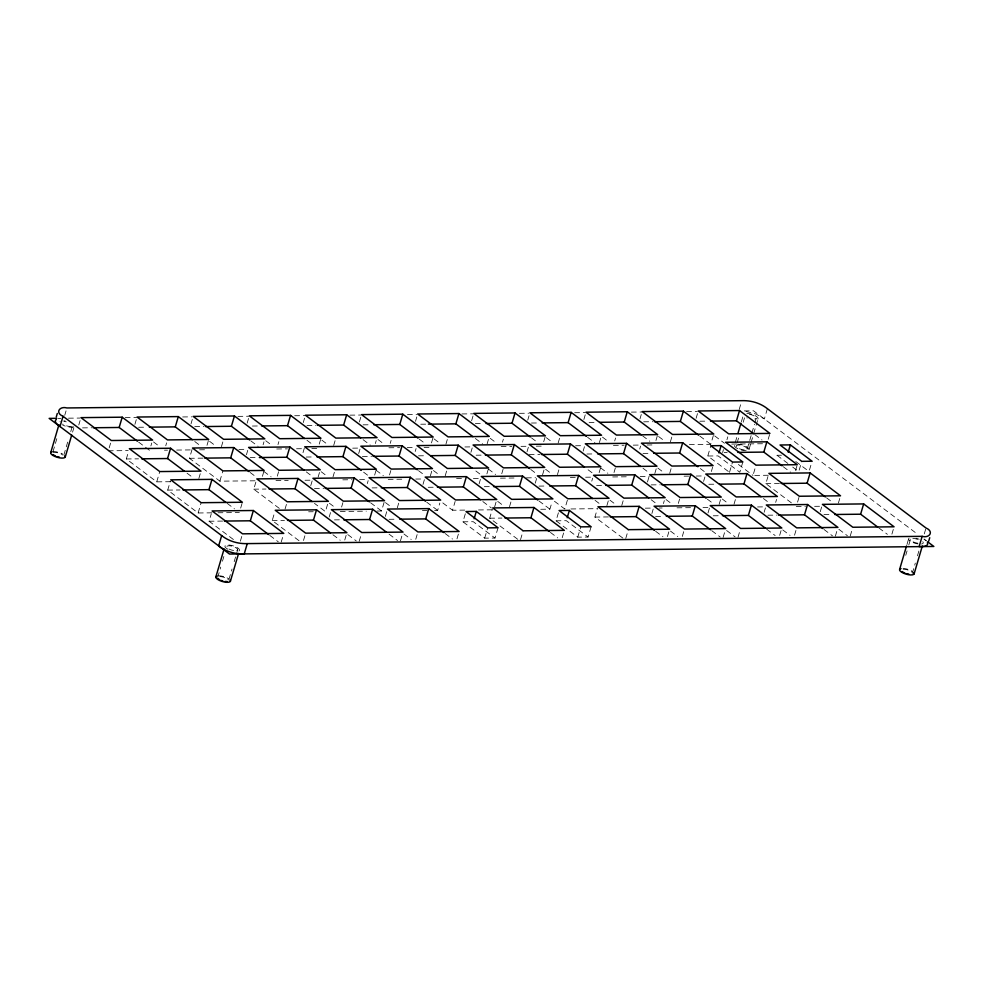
<?xml version="1.0" encoding="UTF-8"?>
<svg xmlns="http://www.w3.org/2000/svg" width="983" height="983" viewBox="0 0 983 983"><rect width="100%" height="100%" fill="white"/><g stroke="black" fill="none" stroke-linecap="round" stroke-linejoin="round"><path stroke-width="0.74" stroke-dasharray="4.92 3.69" d="M52.996 451.676L57.309 436.993M64.743 415.293L66.045 410.894M63.846 455.08L68.601 438.922M70.764 431.574L72.496 425.7M72.57 432.139L73.872 427.74M78.787 424.988L80.09 420.577M109.199 447.855L110.932 441.981M134.904 424.373L136.637 418.5M170.489 481.707L156.739 481.854L126.328 458.975L128.49 451.627M150.878 445.95L151.738 443.014M165.758 445.791L166.618 442.854M156.739 481.854L159.762 471.57M211.873 512.831L198.124 512.979L167.712 490.099L170.305 481.289M191.034 423.771L192.324 419.372M255.002 480.798L219.873 481.166L189.461 458.299L192.054 449.477M206.995 445.336L208.728 439.462M198.849 478.475L201.011 471.127M198.124 512.979L201.146 502.706M221.445 446.651L223.166 440.777M219.873 481.166L222.895 470.894M233.426 539.532L209.096 521.236L211.259 513.888M247.151 423.169L248.871 417.296M246.438 454.748L247.741 450.349M217.71 577.365L220.733 567.093M222.465 561.207L224.185 555.334M240.663 508.125L242.396 502.252M263.112 444.734L263.985 441.797M279.319 508.395L253.774 489.178L255.936 481.83M228.99 579.294L232.025 569.022M234.187 561.674L235.908 555.8M236.35 554.326L237.64 549.927M240.368 541.178L242.531 533.83M262.412 476.325L264.144 470.439M277.992 444.574L278.853 441.637M277.292 476.165L278.582 471.754M298.992 540.687L272.23 520.548L274.822 511.738M303.268 422.567L304.558 418.156M285.045 509.12L287.208 501.772M302.997 452.671L304.288 448.273M281.187 542.198L282.907 536.325M319.242 444.132L320.962 438.258M310.751 485.639L312.483 479.753M318.099 477.185L319.831 471.312M303.501 540.49L305.664 533.155M333.679 445.434L335.412 439.561M332.979 477.025L334.699 471.152M327.585 504.267L325.434 511.602L314.474 503.37M329.207 517.009L330.509 512.598M359.385 421.953L361.117 416.079M341.605 507.044L342.895 502.632M358.684 453.544L359.975 449.133M344.75 540.048L346.483 534.174M375.359 443.53L376.219 440.593M367.31 483.562L368.17 480.626M374.646 475.108L375.948 470.697M359.188 541.35L361.351 534.015M390.226 443.37L391.099 440.433M389.526 474.949L390.829 470.538M376.968 511.049L381.551 511L384.144 502.19M385.336 516.407L387.056 510.533M415.502 421.351L416.804 416.939M397.292 507.904L399.012 502.03M415.231 451.467L416.092 448.531M400.437 540.908L402.17 535.035M431.476 442.915L433.208 437.042M422.997 484.422L424.717 478.549M430.333 475.969L432.065 470.095M415.748 539.286L417.468 533.413M445.913 444.23L447.646 438.357M445.213 475.809L446.946 469.935M434.609 510.435L437.668 510.398L439.831 503.05M471.619 420.749L473.351 414.875M464.762 510.103L452.549 510.238L455.141 501.428M470.918 452.327L472.221 447.929M456.984 538.831L458.717 532.958M498.025 527.76L495.002 538.045L484.68 538.156L462.956 521.813L465.991 511.529M487.163 443.788L488.453 439.376M479.114 483.82L480.404 479.409M486.892 473.904L488.182 469.493M502.473 442.153L503.333 439.217M501.76 473.732L503.063 469.333M517.672 539.249L489.694 518.201L492.286 509.391M484.68 538.156L487.715 527.871M494.646 506.859L496.808 499.511M527.748 420.146L529.038 415.735M509.526 506.7L511.258 500.814M527.035 451.725L528.338 447.314M543.71 441.711L545.442 435.838M535.231 483.206L536.964 477.333M520.535 539.618L523.128 530.808M542.579 474.764L544.299 468.891M558.16 443.014L559.88 437.14M557.447 474.605L559.61 467.257M540.736 509.28L549.902 509.182L552.065 501.846M583.865 419.532L585.585 413.659M591.102 526.753L588.067 537.037L577.758 537.148L556.034 520.806L559.069 510.521M567.375 500.212L564.783 509.022L553.834 500.789M583.152 451.123L584.455 446.712M562.215 537.701L564.377 530.353M599.397 442.571L600.699 438.172M591.778 481.142L592.651 478.205M577.758 537.148L580.793 526.863M599.126 472.688L600.429 468.277M614.707 440.949L615.567 438.013M622.89 538.119L594.912 517.07L597.504 508.26M614.006 472.528L615.297 468.117M606.892 505.643L609.055 498.295M639.982 418.93L641.272 414.519M621.76 505.483L623.492 499.61M639.712 449.047L640.572 446.11M625.753 538.475L628.346 529.665M655.944 440.495L657.676 434.621M647.465 482.002L649.198 476.128M654.813 473.548L656.546 467.675M670.394 441.809L672.126 435.936M651.901 513.531L653.191 509.12M669.693 473.388L671.414 467.515M663.439 503.566L664.299 500.63M696.099 418.328L697.832 412.455M667.432 536.571L669.595 529.223M678.319 503.407L679.609 499.008M682.313 536.411L684.033 530.537M689.39 444.525L710.77 444.304L713.363 435.494M728.305 471.447L707.785 456.014L710.807 445.741M703.595 481.4L704.885 476.988M711.36 471.484L712.663 467.072M722.591 452.549L723.451 449.612M726.941 439.733L727.813 436.796M708.018 512.929L709.738 507.044M739.204 409.481L740.924 403.608M735.333 442.264L737.066 436.391M741.391 421.707L743.123 415.834M719.126 504.439L720.858 498.553M737.152 442.829L739.302 435.494M743.197 422.272L744.5 417.861M729.509 472.356L732.532 462.084M742.841 461.961L739.818 472.245L718.094 455.903L707.785 456.014M747.141 449.17A5.689 1.929 16.4 0 0 739.707 445.09A5.689 1.929 16.4 0 0 738.282 448.15A5.689 1.929 16.4 0 0 747.141 449.17L751.467 434.486M751.897 433.011L754.489 424.201M754.919 422.727L756.222 418.328M723.119 537.431L725.282 530.083M748.948 449.735A7.594 2.568 16.4 0 0 739.044 444.291A7.594 2.568 16.4 0 0 737.139 448.371A7.594 2.568 16.4 0 0 748.948 449.735L750.68 443.861M751.11 442.387L753.273 435.051M753.703 433.577L758.028 418.893M734.006 504.279L735.726 498.393M767.379 408.682L764.356 418.967L756.124 414.089L745.261 411.213M768.276 475.256L753.003 475.416L756.025 465.143M738 537.271L739.72 531.398M768.19 439.29L769.922 433.417M791.401 502.866L765.855 483.648L768.448 474.838M787.875 463.448L777.012 455.276L777.885 452.34M764.135 512.315L765.425 507.916M775.673 502.362L776.545 499.425M795.542 470.574L797.274 464.701M779.666 535.354L781.829 528.018M799.167 470.144L801.759 461.334M797.569 502.129L799.302 496.243M809.476 470.034L812.069 461.224M794.547 535.194L796.279 529.321M820.252 511.713L821.985 505.84M838.376 503.149L840.109 497.275M835.353 536.214L837.516 528.879M850.234 536.054L851.966 530.181M891.913 534.15L894.075 526.802M906.965 544.459L908.697 538.586M905.748 555.309L907.051 550.898M908.784 545.024L910.504 539.151A5.689 1.929 16.4 0 1 919.289 540.134M912.285 573.396L915.308 563.112M917.471 555.764L919.203 549.89M924.29 533.88L926.011 528.006M58.255 418.623L60.885 418.316M68.478 418.18L79.844 418.058M125.234 417.578L136.612 417.456M182.654 416.952L191.857 416.853M237.898 416.362L248.638 416.239M294.679 415.748L305.418 415.625M349.911 415.145L360.663 415.035M407.454 414.531L416.657 414.433M461.936 413.941L473.413 413.818M519.429 413.327L528.633 413.216M574.65 412.725L585.376 412.614M631.393 412.11L642.132 412M686.613 411.521L697.352 411.398M744.291 410.894L753.494 410.796L918.11 534.617M82.511 427.875L91.677 427.777M138.628 427.261L146.27 427.187M194.745 426.659L203.911 426.561M252.398 426.044L258.504 425.971M306.979 425.455L316.145 425.356M363.108 424.84L370.738 424.767M420.749 424.226L426.855 424.152M475.342 423.636L482.985 423.55M531.459 423.034L539.102 422.948M589.112 422.407L595.219 422.346M643.693 421.818L652.859 421.719M699.822 421.216L707.453 421.129M108.339 450.804L128.195 450.583M164.456 450.189L167.515 450.165M176.682 450.067L193.479 449.882M199.586 449.809L205.705 449.747M238.906 449.391L246.549 449.305M276.702 448.985L287.392 448.862M296.559 448.764L304.189 448.69M311.832 448.604L317.939 448.543M352.676 448.162L360.306 448.076M388.936 447.769L399.626 447.658M407.269 447.572L414.9 447.486M424.066 447.388L430.173 447.326M464.91 446.958L472.553 446.872M501.17 446.565L511.86 446.442M521.027 446.343L528.67 446.27M536.3 446.184L542.419 446.11M575.62 445.754L583.263 445.68M613.417 445.348L624.107 445.238M633.273 445.139L640.904 445.053M647.011 444.992L654.653 444.906M731.757 444.07L763.84 443.726M126.328 458.975L138.542 458.84M189.461 458.299L203.211 458.139M250.161 457.636L257.804 457.562M306.278 457.034L313.921 456.948M362.395 456.431L371.562 456.333M418.512 455.817L426.155 455.743M476.165 455.203L482.272 455.141M529.223 454.625L539.925 454.515M586.876 454.011L594.506 453.925M642.993 453.396L650.635 453.323M724.115 452.524L727.174 452.499M777.012 455.276L781.436 455.227M275.99 480.564L288.216 480.429M305.013 480.257L312.655 480.171M342.809 479.839L351.963 479.741M359.606 479.667L367.249 479.581M388.236 479.36L401.973 479.212M415.723 479.053L423.366 478.979M456.567 478.623L462.674 478.549M473.376 478.438L481.006 478.352M500.47 478.143L515.743 477.984M526.433 477.861L535.6 477.763M570.337 477.394L576.443 477.32M585.61 477.222L591.717 477.16M612.704 476.939L629.513 476.755M640.203 476.632L649.37 476.534M684.094 476.165L688.678 476.116M696.32 476.03L703.963 475.944M167.712 490.099L179.926 489.976M253.774 489.178L265.988 489.043M314.474 488.526L323.64 488.416M372.115 487.9L379.757 487.814M428.244 487.298L434.351 487.224M484.361 486.683L491.991 486.61M538.954 486.106L546.585 486.02M596.595 485.479L604.238 485.393M651.188 484.889L660.355 484.791M708.829 484.263L716.472 484.189M765.855 483.648L779.605 483.501M217.98 512.77L239.361 512.536M308.625 511.787L313.208 511.738M340.302 511.443L366.278 511.172M422.395 510.558L426.978 510.509M478.512 509.956L492.262 509.808M570.89 508.961L596.853 508.678M645.34 508.162L652.982 508.076M659.089 508.014L662.137 507.978M677.017 507.818L692.29 507.646M702.992 507.535L709.099 507.474M757.574 506.945L765.216 506.859M796.267 506.528L805.433 506.429M814.6 506.331L822.243 506.245M209.096 521.236L224.37 521.064M272.23 520.548L284.443 520.425M334.453 519.884L342.096 519.798M389.047 519.294L396.69 519.208M489.694 518.201L501.908 518.078M594.912 517.07L608.661 516.923M655.612 516.419L663.255 516.333M713.265 515.792L719.372 515.731M767.846 515.203L777.012 515.104M823.975 514.601L831.606 514.514M462.956 521.813L473.278 521.703L495.002 538.045M556.034 520.806L566.343 520.695L588.067 537.037M924.032 539.077L926.49 540.92M795.775 461.519L807.842 470.599M754.723 434.547L762.022 440.04M878.876 527.932L887.391 534.334M792.703 467.072L797.532 470.71M826.568 497.853L832.65 502.424M783.291 466.741L790.59 472.233M714.702 435.899L724.434 443.222M838.855 529.296L847.371 535.698M738.405 464.443L753.003 475.416M699.822 436.059L710.77 444.304M823.975 529.456L832.49 535.858M763.435 498.528L768.301 502.19M658.585 436.513L664.668 441.084M782.738 529.898L790.037 535.391M700.338 468.559L705.204 472.221M642.489 435.752L649.788 441.244M766.642 529.149L775.157 535.551M722.186 498.971L728.268 503.554M707.318 499.131L713.4 503.714M657.873 468.092L663.955 472.663M602.456 437.116L607.322 440.777M726.609 530.501L735.137 536.902M643.005 468.252L649.087 472.823M587.588 437.275L594.887 442.768M711.741 530.66L720.256 537.074M666.069 499.585L672.151 504.156M651.188 499.745L656.054 503.407M600.539 467.785L607.838 473.278M546.339 437.718L552.421 442.301M670.492 531.103L677.791 536.595M588.092 469.776L592.958 473.437M531.471 437.877L537.554 442.461M655.624 531.262L662.923 536.755M609.952 500.187L616.034 504.758M595.071 500.347L601.154 504.918M545.639 469.309L551.721 473.88M490.222 438.32L495.088 441.981M530.759 469.469L536.841 474.039M475.342 438.479L482.641 443.972M538.954 500.949L549.902 509.182M488.305 468.989L495.604 474.482M434.105 438.934L440.187 443.505M475.858 470.98L480.724 474.642M550.394 532.405L557.693 537.898M419.225 439.094L425.307 443.665M497.717 501.391L503.8 505.975M482.837 501.551L491.353 507.965M433.405 470.513L439.487 475.084M377.988 439.536L382.854 443.198M418.525 470.673L424.607 475.244M363.108 439.696L370.407 445.188M442.805 502.915L452.549 510.238M426.72 502.166L437.668 510.398M376.059 470.206L383.358 475.698M321.871 440.138L327.953 444.721M363.624 472.196L368.49 475.858M445.176 533.536L452.475 539.028M306.991 440.298L313.073 444.881M385.471 502.608L391.553 507.179M370.603 502.768L381.551 511M321.158 471.729L327.241 476.3M403.927 533.978L411.226 539.47M265.742 440.74L270.62 444.402M306.291 471.889L312.373 476.46M389.059 534.138L397.574 540.552M250.874 440.912L258.173 446.393M329.354 503.21L335.436 507.793M263.825 471.41L271.124 476.902M347.81 534.592L356.325 540.994M209.625 441.355L215.707 445.926M250.161 472.491L256.244 477.062M332.93 534.752L340.229 540.245M194.757 441.514L200.839 446.085M153.508 441.957L158.374 445.618M187.028 473.167L193.11 477.75M227.196 503.382L234.495 508.875M269.797 535.428L278.312 541.83M138.628 442.117L149.588 450.349M924.106 539.139L926.097 540.834M227.786 549.202A7.594 2.568 16.4 0 1 226.987 545.012A7.594 2.568 16.4 0 1 237.947 548.047A7.594 2.568 16.4 0 1 236.006 551.488M233.61 550.517A5.689 1.929 16.4 0 1 226.754 546.585A5.689 1.929 16.4 0 1 234.79 547.126A5.689 1.929 16.4 0 1 235.773 550.664M73.7 426.843A7.594 2.568 16.4 0 1 62.593 424.963M59.975 421.498A7.594 2.568 16.4 0 1 60.221 421.289M63.858 420.773A7.594 2.568 16.4 0 1 65.197 420.945M71.415 426.339A5.689 1.929 16.4 0 1 62.642 424.054M63.809 421.547A5.689 1.929 16.4 0 1 66.316 421.83M922.791 541.694A7.594 2.568 16.4 0 1 921.44 544.029M917.95 543.931A7.594 2.568 16.4 0 1 910.541 541.264A7.594 2.568 16.4 0 1 909.091 538.131M915.984 538.192A7.594 2.568 16.4 0 1 919.179 539.298M917.852 543.218A5.689 1.929 16.4 0 1 910.504 539.151M746.871 413.364A7.594 2.568 16.4 0 1 756.677 416.559A7.594 2.568 16.4 0 1 755.546 419.876M747.24 418.045A7.594 2.568 16.4 0 1 746.785 417.824M749.39 414.334A5.689 1.929 16.4 0 1 755.497 416.817A5.689 1.929 16.4 0 1 754.797 419.028M903.058 568.432A7.594 2.568 16.4 0 1 912.335 571.332M903.217 569.255A5.689 1.929 16.4 0 1 911.794 572.094M52.64 451.639A7.594 2.568 16.4 0 1 62.457 453.888M52.836 452.819A5.689 1.929 16.4 0 1 57.469 452.721A5.689 1.929 16.4 0 1 62.679 455.018M218.791 575.805A7.594 2.568 16.4 0 1 228.609 578.717M219.873 576.616A5.689 1.929 16.4 0 1 228.437 579.921"/><path stroke-width="1.47" d="M56.289 416.89L57.297 413.462M50.747 452.573L58.955 424.668M63.035 416.288L221.667 535.6C228.842 541.301 238.169 543.931 247.261 543.611L922.152 536.337C929.549 538.475 934.231 531.422 926.011 528.006L767.379 408.682C760.215 402.981 750.889 400.351 741.796 400.671L66.905 407.957C59.508 405.819 54.815 412.86 63.035 416.288L60.012 426.561C58.071 425.074 53.021 421.781 56.326 419.286M65.222 457.107L71.71 435.076M137.411 441.207L119.164 427.47L122.199 417.197L80.95 417.64L111.362 440.519L152.611 440.077L122.199 417.197M192.324 439.684L175.281 426.868L178.316 416.595L137.067 417.038L167.479 439.917L208.728 439.462L178.316 416.595M184.595 471.336L167.565 458.533L170.587 448.248L129.351 448.69L159.762 471.57L201.011 471.127L170.587 448.248M225.979 502.473L208.949 489.657L211.984 479.372L170.735 479.827L201.146 502.706L242.396 502.252L211.984 479.372M249.657 439.991L231.41 426.266L234.433 415.981L193.184 416.423L223.608 439.303L264.845 438.86L234.433 415.981M248.945 471.57L230.698 457.845L233.733 447.572L192.484 448.015L222.895 470.894L264.144 470.439L233.733 447.572M221.667 535.6L218.644 545.884C225.82 551.586 235.134 554.215 244.239 553.896L247.261 543.611M215.891 576.8L224.112 548.895M230.378 581.334L238.586 553.429M268.58 534.519L250.333 520.793L253.368 510.509L212.119 510.951L242.531 533.83L283.78 533.388L253.368 510.509M304.558 438.467L287.527 425.664L290.55 415.379L249.313 415.821L279.725 438.701L320.962 438.258L290.55 415.379M303.858 470.058L286.815 457.242L289.85 446.958L248.601 447.412L279.012 470.279L320.261 469.837L289.85 446.958M312.041 501.539L295.011 488.735L298.046 478.451L256.796 478.893L287.208 501.772L328.457 501.33L298.046 478.451M330.497 532.921L313.466 520.105L316.501 509.821L275.252 510.275L305.664 533.155L346.913 532.7L316.501 509.821M360.675 437.865L343.645 425.049L346.667 414.777L305.43 415.219L335.842 438.099L377.079 437.656L346.667 414.777M361.191 470.365L342.944 456.64L345.967 446.356L304.718 446.798L335.142 469.677L376.378 469.235L345.967 446.356M369.387 501.846L351.128 488.121L354.163 477.849L312.913 478.291L343.325 501.17L384.574 500.728L354.163 477.849M386.626 532.319L369.583 519.503L372.618 509.219L331.369 509.661L361.781 532.54L403.03 532.098L372.618 509.219M418.008 438.172L399.762 424.447L402.784 414.175L361.547 414.617L391.959 437.496L433.208 437.042L402.784 414.175M417.308 469.763L399.061 456.038L402.084 445.754L360.847 446.196L391.259 469.075L432.495 468.633L402.084 445.754M425.504 501.244L407.257 487.519L410.28 477.234L369.03 477.689L399.454 500.556L440.691 500.114L410.28 477.234M443.96 532.626L425.713 518.901L428.735 508.616L387.486 509.059L417.91 531.938L459.147 531.496L428.735 508.616M472.909 436.661L455.879 423.845L458.914 413.56L417.664 414.003L448.076 436.882L489.325 436.44L458.914 413.56M472.209 468.24L455.178 455.424L458.201 445.152L416.964 445.594L447.376 468.473L488.612 468.019L458.201 445.152M480.404 499.72L463.374 486.917L466.397 476.632L425.16 477.074L455.571 499.954L496.808 499.511L466.397 476.632M474.138 518.766L476.3 511.418L465.991 511.529L487.715 527.871L498.025 527.76L476.3 511.418M530.255 436.968L511.996 423.243L515.031 412.958L473.781 413.401L504.193 436.28L545.442 435.838L515.031 412.958M529.542 468.547L511.295 454.822L514.318 444.537L473.081 444.992L503.493 467.859L544.742 467.416L514.318 444.537M537.738 500.04L519.491 486.315L522.514 476.03L481.277 476.472L511.688 499.352L552.925 498.909L522.514 476.03M549.178 531.484L530.931 517.758L533.953 507.486L492.716 507.928L523.128 530.808L564.377 530.353L533.953 507.486M586.372 436.366L568.125 422.629L571.148 412.356L529.898 412.799L560.322 435.678L601.559 435.236L571.148 412.356M584.443 467.023L567.412 454.22L570.447 443.935L529.198 444.377L559.61 467.257L600.859 466.814L570.447 443.935M592.638 498.516L575.608 485.7L578.631 475.428L537.394 475.87L567.805 498.75L609.055 498.295L578.631 475.428M567.216 517.758L569.378 510.41L559.069 510.521L580.793 526.863L591.102 526.753L569.378 510.41M641.272 434.842L624.242 422.026L627.265 411.742L586.028 412.196L616.439 435.064L657.676 434.621L627.265 411.742M640.572 466.421L623.529 453.618L626.564 443.333L585.315 443.775L615.727 466.655L656.976 466.212L626.564 443.333M648.755 497.914L631.725 485.098L634.76 474.814L593.511 475.268L623.922 498.135L665.172 497.693L634.76 474.814M654.408 530.353L636.161 516.628L639.183 506.343L597.934 506.786L628.346 529.665L669.595 529.223L639.183 506.343M698.606 435.15L680.359 421.424L683.382 411.14L642.145 411.582L672.556 434.461L713.793 434.019L683.382 411.14M697.905 466.728L679.658 453.003L682.681 442.731L641.432 443.173L671.856 466.053L713.093 465.598L682.681 442.731M706.101 498.221L687.842 484.496L690.877 474.211L649.628 474.654L680.039 497.533L721.289 497.091L690.877 474.211M710.525 529.751L692.278 516.026L695.3 505.741L654.051 506.184L684.475 529.063L725.712 528.621L695.3 505.741M718.966 452.966L721.117 445.631L710.807 445.741L732.532 462.084L742.841 461.961L721.117 445.631M753.506 433.626L736.476 420.822L739.499 410.538L698.262 410.98L728.673 433.859L769.922 433.417L739.499 410.538M737.926 433.454L740.961 423.169M761.002 496.698L743.971 483.894L746.994 473.609L705.745 474.052L736.169 496.931L777.406 496.489L746.994 473.609M782.075 465.819L763.828 452.094L766.863 441.822L725.614 442.264L756.025 465.143L797.274 464.701L766.863 441.822M765.425 528.227L748.395 515.411L751.417 505.139L710.181 505.581L740.592 528.461L781.829 528.018L751.417 505.139M788.194 452.217L790.357 444.881L780.035 444.992L801.759 461.334L812.069 461.224L790.357 444.881M825.351 496.931L807.104 483.206L810.127 472.921L768.878 473.376L799.302 496.243L840.539 495.801L810.127 472.921M822.759 528.535L804.512 514.809L807.535 504.525L766.298 504.979L796.709 527.859L837.946 527.404L807.535 504.525M877.659 527.023L860.629 514.207L863.652 503.923L822.415 504.365L852.826 527.244L894.075 526.802L863.652 503.923M899.617 569.427L906.535 545.934M922.152 536.337L919.117 546.622C921.833 546.56 929.193 546.978 927.436 542.456M914.092 573.961L922.312 546.057M928.726 541.117L929.734 537.689M56.817 418.316L49.15 418.389L229.506 554.056L933.85 546.462L927.719 541.842M93.201 427.752L119.164 427.47M149.318 427.15L175.281 426.868M205.435 426.548L231.41 426.266M261.552 425.934L287.527 425.664M317.681 425.332L343.645 425.049M373.798 424.73L399.762 424.447M428.391 424.14L455.879 423.845M486.032 423.513L511.996 423.243M542.149 422.911L568.125 422.629M599.802 422.297L624.242 422.026M654.395 421.707L680.359 421.424M710.512 421.093L736.476 420.822M141.601 458.815L167.565 458.533M204.734 458.127L230.698 457.845M259.328 457.537L286.815 457.242M316.968 456.923L342.944 456.64M373.085 456.309L399.061 456.038M430.738 455.694L455.178 455.424M485.332 455.104L511.295 454.822M541.449 454.502L567.412 454.22M597.566 453.888L623.529 453.618M653.683 453.286L679.658 453.003M737.864 452.377L763.828 452.094M182.985 489.939L208.949 489.657M269.047 489.006L295.011 488.735M325.164 488.404L351.128 488.121M381.281 487.801L407.257 487.519M437.398 487.199L463.374 486.917M493.527 486.585L519.491 486.315M549.644 485.983L575.608 485.7M605.761 485.381L631.725 485.098M661.878 484.779L687.842 484.496M719.531 484.152L743.971 483.894M781.129 483.489L807.104 483.206M224.37 521.064L250.333 520.793M287.503 520.388L313.466 520.105M343.62 519.786L369.583 519.503M399.737 519.171L425.713 518.901M504.967 518.041L530.931 517.758M610.185 516.911L636.161 516.628M666.302 516.296L692.278 516.026M722.431 515.694L748.395 515.411M778.548 515.092L804.512 514.809M834.665 514.49L860.629 514.207M913.723 572.536A7.594 2.568 16.4 0 1 905.761 574.047A7.594 2.568 16.4 0 1 901.055 568.567M908.771 574.06A5.689 1.929 16.4 0 1 906.609 573.63M904.938 573.077A5.689 1.929 16.4 0 1 902.161 571.516M64.841 455.682A7.594 2.568 16.4 0 1 57.247 457.304A7.594 2.568 16.4 0 1 51.78 451.824M59.385 457.144A5.689 1.929 16.4 0 1 57.161 456.616M55.564 456.014A5.689 1.929 16.4 0 1 53.291 454.674M229.997 579.909A7.594 2.568 16.4 0 1 222.035 581.42A7.594 2.568 16.4 0 1 217.341 575.94M227.147 581.469A5.689 1.929 16.4 0 1 225.046 581.432M222.883 581.002A5.689 1.929 16.4 0 1 221.224 580.449M219.787 579.786A5.689 1.929 16.4 0 1 217.993 578.434"/></g></svg>
